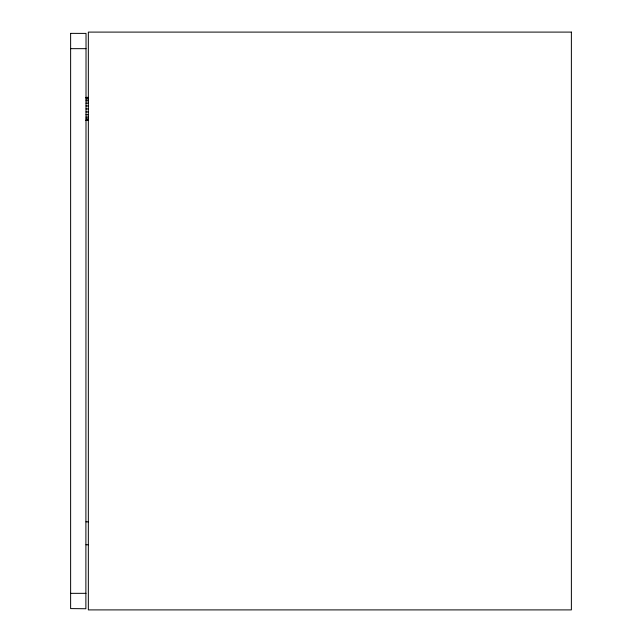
<?xml version="1.0" encoding="UTF-8"?>
<svg xmlns="http://www.w3.org/2000/svg" width="642" height="642" viewBox="0 0 642 642"><rect width="100%" height="100%" fill="white"/><g stroke="black" fill="none" stroke-linecap="round" stroke-linejoin="round"><path stroke-width="0.96" d="M70.628 48.664L86.028 48.664M85.996 97.383L88.275 97.383M85.996 97.472L88.275 97.472M85.996 97.777L88.275 97.777M85.996 98.932L88.275 98.932M85.996 100.77L88.275 100.77M85.996 103.161L88.275 103.161M85.996 105.946L88.275 105.946M85.996 108.939L88.275 108.939M85.996 111.933L88.275 111.933M85.996 114.717L88.275 114.717M85.996 117.109L88.275 117.109M85.996 118.947L88.275 118.947M85.996 120.102L88.275 120.102M85.996 120.407L88.275 120.407M85.996 120.495L88.275 120.495M85.996 521.834L88.275 521.834M85.996 544.769L88.275 544.769M70.628 593.336L86.028 593.336M70.628 33.368L70.62 608.592L85.876 608.744L86.028 33.408L70.628 33.368M571.38 32.1L88.339 32.1L88.339 609.9L571.38 609.9L571.38 32.1"/></g></svg>
